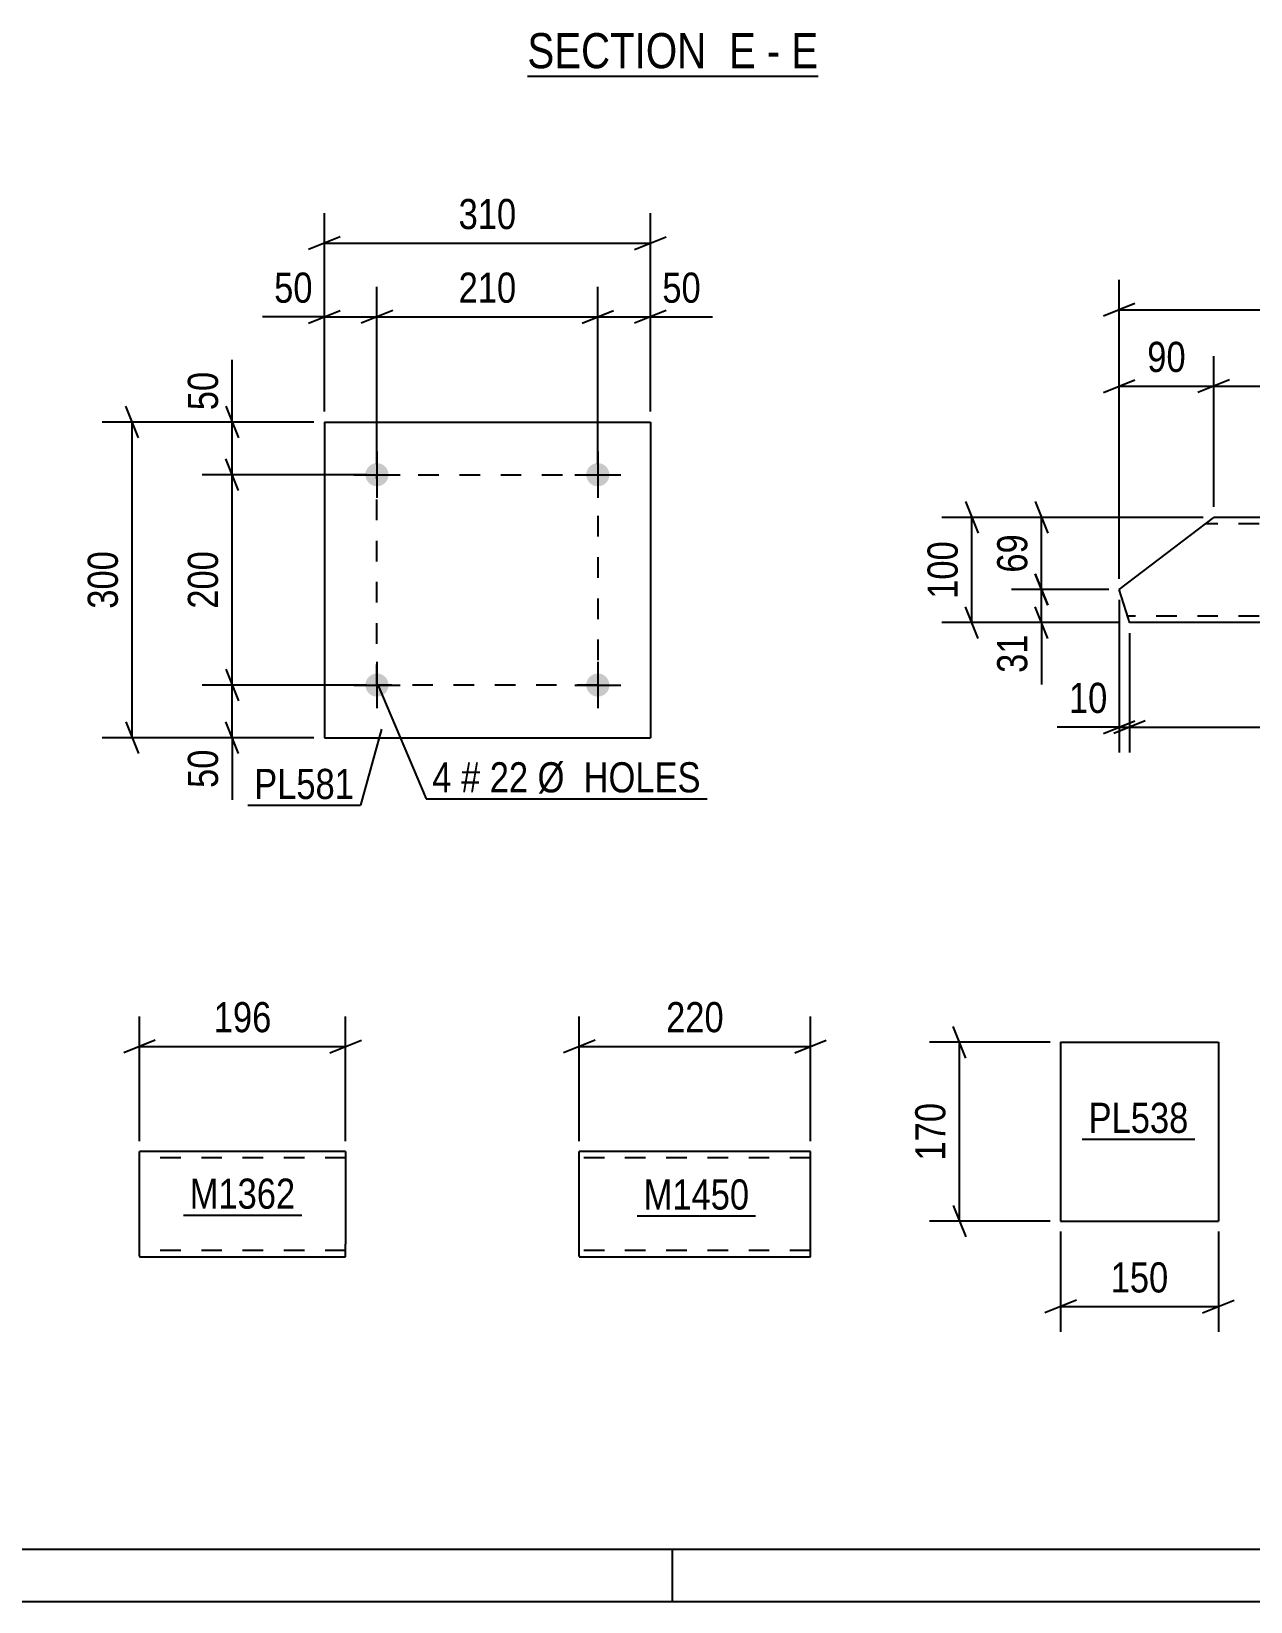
# Model space of a CAD drawing. Header units: millimetres. Extents: x 0 to 841, y 0 to 594.
# Drawn here: x 150 to 266, y 0 to 149.3 of the extents above; entities that cross this region are included whole.
import ezdxf

# ---------------------------------------------------------------- set-up
doc = ezdxf.new("R2010")
doc.units = ezdxf.units.MM
doc.linetypes.add('DXK_LINE_DOT2', pattern=[3.9198, 1.9599, -1.9599])
doc.styles.add('Arial Narrow', font='ARIALN.TTF', dxfattribs={"height": 0.2})

# ---------------------------------------------------------------- blocks, each defined once
blk = doc.blocks.new('Unknown-318885039-1133')
at = {"color": 5, "linetype": 'Continuous'}
for p, q in [((5, 5), (836, 5)), ((211, 0), (211, 5)), ((0, 0), (841, 0))]:
    blk.add_line(p, q, dxfattribs=at)
blk = doc.blocks.new('Unknown-318885039-15 - 1248')
at = {"color": 6, "linetype": 'Continuous'}
blk.add_line((197.19, 145.02), (224.84, 145.02), dxfattribs=at)
at = {"color": 0, "linetype": 'Continuous'}
for points in [[(215.3, 145.77), (215.3, 149.27), (197.19, 149.27), (197.19, 145.77)], [(218.91, 145.77), (218.91, 149.27), (216.35, 149.27), (216.35, 145.77)], [(221.23, 145.77), (221.23, 149.27), (219.96, 149.27), (219.96, 145.77)], [(224.84, 145.77), (224.84, 149.27), (222.28, 149.27), (222.28, 145.77)]]:
    blk.add_wipeout(points, dxfattribs=at)
at = {"color": 7, "linetype": 'Continuous', "style": 'Arial Narrow'}
for s, p in [('SECTION ', (197.19, 145.77)), ('E', (216.35, 145.77)), ('E', (222.28, 145.77)), ('-', (219.96, 145.77))]:
    blk.add_text(s, height=3.34, dxfattribs=at).set_placement(p)
blk = doc.blocks.new('Part-318885039-6629 - 6625')
at = {"color": 2, "linetype": 'Continuous'}
for p, q in [((247.89, 53.17), (247.89, 36.17)), ((247.89, 53.17), (262.89, 53.17)), ((262.89, 53.17), (262.89, 36.17)), ((247.89, 36.17), (262.89, 36.17))]:
    blk.add_line(p, q, dxfattribs=at)
blk = doc.blocks.new('Part-318885039-2302 - 2286')
at = {"color": 2, "linetype": 'Continuous'}
for p, q in [((253.46, 96.22), (262.45, 103.07)), ((282.45, 103.07), (262.45, 103.07)), ((308.52, 103.07), (282.55, 103.07)), ((308.52, 103.07), (309.9, 98.67)), ((309.9, 98.67), (302.55, 93.07)), ((254.33, 93.42), (253.46, 96.22)), ((254.41, 93.16), (254.33, 93.42)), ((254.44, 93.07), (254.41, 93.16)), ((282.45, 93.07), (254.44, 93.07)), ((302.55, 93.07), (282.55, 93.07))]:
    blk.add_line(p, q, dxfattribs=at)
at = {"color": 7, "linetype": 'DXK_LINE_DOT2'}
for p, q in [((282.45, 102.47), (261.67, 102.47)), ((308.71, 102.47), (282.55, 102.47)), ((254.24, 93.72), (254.21, 93.81)), ((282.45, 93.67), (254.25, 93.67)), ((303.34, 93.67), (282.55, 93.67))]:
    blk.add_line(p, q, dxfattribs=at)
blk = doc.blocks.new('Part-318885039-2140 - 2126')
at = {"color": 2, "linetype": 'Continuous'}
for p, q in [((179.91, 42.78), (160.31, 42.78)), ((160.31, 32.88), (160.31, 42.78)), ((179.91, 42.78), (179.91, 33.98)), ((160.31, 32.88), (160.31, 32.78)), ((179.91, 32.78), (179.91, 33.98)), ((160.31, 32.78), (179.91, 32.78))]:
    blk.add_line(p, q, dxfattribs=at)
at = {"color": 7, "linetype": 'DXK_LINE_DOT2'}
for p, q in [((179.91, 42.18), (160.31, 42.18)), ((160.31, 33.38), (160.31, 33.43)), ((179.91, 33.38), (160.31, 33.38)), ((179.91, 33.43), (179.91, 33.75)), ((179.91, 33.38), (179.91, 33.43))]:
    blk.add_line(p, q, dxfattribs=at)
blk = doc.blocks.new('Part-318885039-1922 - 1906')
at = {"color": 2, "linetype": 'Continuous'}
for p, q in [((177.89, 112.13), (177.89, 82.13)), ((177.89, 112.13), (208.89, 112.13)), ((208.89, 112.13), (208.89, 82.13)), ((177.89, 82.13), (208.89, 82.13))]:
    blk.add_line(p, q, dxfattribs=at)
blk = doc.blocks.new('Bolt-318885039-1955 - 1906')
at = {"linetype": 'Continuous'}
for points in [[(183.99, 87.13, -1), (181.79, 87.13, -1)], [(204.99, 87.13, -1), (202.79, 87.13, -1)]]:
    blk.add_hatch(color=1, dxfattribs=at).paths.add_polyline_path(points)
at = {"color": 1, "linetype": 'Continuous'}
for p, q in [((182.89, 89.33), (182.89, 84.93)), ((203.89, 89.33), (203.89, 84.93)), ((180.69, 87.13), (185.09, 87.13)), ((201.69, 87.13), (206.09, 87.13))]:
    blk.add_line(p, q, dxfattribs=at)
blk = doc.blocks.new('Bolt-318885039-1960 - 1906')
at = {"linetype": 'Continuous'}
for points in [[(183.99, 107.13, -1), (181.79, 107.13, -1)], [(204.99, 107.13, -1), (202.79, 107.13, -1)]]:
    blk.add_hatch(color=1, dxfattribs=at).paths.add_polyline_path(points)
at = {"color": 1, "linetype": 'Continuous'}
for p, q in [((182.89, 109.33), (182.89, 104.93)), ((203.89, 109.33), (203.89, 104.93)), ((180.69, 107.13), (185.09, 107.13)), ((201.69, 107.13), (206.09, 107.13))]:
    blk.add_line(p, q, dxfattribs=at)
blk = doc.blocks.new('Part-318885039-1889 - 1875')
at = {"color": 2, "linetype": 'Continuous'}
for p, q in [((202.12, 32.88), (202.12, 42.78)), ((224.11, 42.78), (202.12, 42.78)), ((224.11, 33.98), (224.11, 42.78)), ((202.12, 32.88), (202.12, 32.78)), ((224.11, 32.78), (224.11, 33.98)), ((202.12, 32.78), (224.11, 32.78))]:
    blk.add_line(p, q, dxfattribs=at)
at = {"color": 7, "linetype": 'DXK_LINE_DOT2'}
for p, q in [((224.11, 42.18), (202.12, 42.18)), ((202.12, 33.38), (202.12, 33.43)), ((224.11, 33.38), (202.12, 33.38)), ((224.11, 33.43), (224.11, 33.75)), ((224.11, 33.38), (224.11, 33.43))]:
    blk.add_line(p, q, dxfattribs=at)
blk = doc.blocks.new('Rectangle-318885039-2069 - 1906')
at = {"color": 1, "linetype": 'DXK_LINE_DOT2'}
blk.add_lwpolyline([(182.89, 107.13), (203.89, 107.13), (203.89, 87.13), (182.89, 87.13), (182.89, 107.13)], close=True, dxfattribs=at)
blk = doc.blocks.new('StraightDimension-318885039-6631 - 6625')
at = {"color": 7, "linetype": 'Continuous'}
for p, q in [((247.89, 35.17), (247.89, 25.64)), ((262.89, 35.17), (262.89, 25.64)), ((249.39, 28.64), (246.39, 27.44)), ((261.39, 27.44), (264.39, 28.64)), ((247.89, 28.04), (262.89, 28.04))]:
    blk.add_line(p, q, dxfattribs=at)
at = {"color": 0}
blk.add_wipeout([(258.74, 28.79), (258.74, 32.99), (252.05, 32.99), (252.05, 28.79)], dxfattribs=at)
at = {"color": 3, "style": 'Arial Narrow'}
blk.add_text('150', height=2.863, dxfattribs=at).set_placement((252.65, 29.39))
blk = doc.blocks.new('StraightDimension-318885039-6642 - 6625')
at = {"color": 7, "linetype": 'Continuous'}
for p, q in [((238.88, 51.67), (237.68, 54.67)), ((246.89, 53.17), (235.43, 53.17)), ((238.28, 36.17), (238.28, 53.17)), ((237.68, 37.67), (238.88, 34.67)), ((246.89, 36.17), (235.43, 36.17))]:
    blk.add_line(p, q, dxfattribs=at)
at = {"color": 0}
blk.add_wipeout([(237.53, 48.01), (233.33, 48.01), (233.33, 41.33), (237.53, 41.33)], dxfattribs=at)
at = {"color": 3, "style": 'Arial Narrow'}
blk.add_text('170', height=2.863, rotation=90.0002, dxfattribs=at).set_placement((236.93, 41.93))
blk = doc.blocks.new('StraightDimension-318885039-2560 - 2286')
at = {"color": 7, "linetype": 'Continuous'}
for p, q in [((253.46, 97.22), (253.46, 125.65)), ((309.9, 99.67), (309.9, 125.65)), ((254.96, 123.4), (251.96, 122.2)), ((253.46, 122.8), (309.9, 122.8)), ((308.4, 122.2), (311.4, 123.4))]:
    blk.add_line(p, q, dxfattribs=at)
at = {"color": 0}
blk.add_wipeout([(285.93, 123.55), (285.93, 127.75), (277.42, 127.75), (277.42, 123.55)], dxfattribs=at)
at = {"color": 3, "style": 'Arial Narrow'}
blk.add_text('3167', height=2.863, dxfattribs=at).set_placement((278.02, 124.15))
blk = doc.blocks.new('StraightDimension-318885039-2542 - 2286')
at = {"color": 7, "linetype": 'Continuous'}
for p, q in [((253.46, 95.22), (253.46, 80.73)), ((254.44, 92.07), (254.44, 80.73)), ((251.96, 82.53), (254.96, 83.73)), ((255.94, 83.73), (252.94, 82.53)), ((253.46, 83.13), (247.55, 83.13)), ((253.46, 83.13), (247.55, 83.13)), ((253.46, 83.13), (254.44, 83.13))]:
    blk.add_line(p, q, dxfattribs=at)
at = {"color": 0}
blk.add_wipeout([(252.93, 83.88), (252.93, 88.08), (248.08, 88.08), (248.08, 83.88)], dxfattribs=at)
at = {"color": 3, "style": 'Arial Narrow'}
blk.add_text('10', height=2.863, dxfattribs=at).set_placement((248.68, 84.48))
blk = doc.blocks.new('StraightDimension-318885039-2518 - 2286')
at = {"color": 7, "linetype": 'Continuous'}
for p, q in [((254.44, 92.07), (254.44, 80.73)), ((302.55, 92.07), (302.55, 80.73)), ((255.94, 83.73), (252.94, 82.53)), ((301.05, 82.53), (304.05, 83.73)), ((254.44, 83.13), (302.55, 83.13))]:
    blk.add_line(p, q, dxfattribs=at)
at = {"color": 0}
blk.add_wipeout([(282.75, 83.88), (282.75, 88.08), (274.24, 88.08), (274.24, 83.88)], dxfattribs=at)
at = {"color": 3, "style": 'Arial Narrow'}
blk.add_text('3083', height=2.863, dxfattribs=at).set_placement((274.84, 84.48))
blk = doc.blocks.new('StraightDimension-318885039-15198 - 2286')
at = {"color": 7, "linetype": 'Continuous'}
for p, q in [((262.45, 104.07), (262.45, 118.4)), ((308.52, 104.07), (308.52, 118.4)), ((263.95, 116.15), (260.95, 114.95)), ((262.45, 115.55), (308.52, 115.55)), ((307.02, 114.95), (310.02, 116.15))]:
    blk.add_line(p, q, dxfattribs=at)
at = {"color": 0}
blk.add_wipeout([(289.75, 116.3), (289.75, 120.5), (281.23, 120.5), (281.23, 116.3)], dxfattribs=at)
at = {"color": 3, "style": 'Arial Narrow'}
blk.add_text('3063', height=2.863, dxfattribs=at).set_placement((281.83, 116.9))
blk = doc.blocks.new('StraightDimension-318885039-15199 - 2286')
at = {"color": 7, "linetype": 'Continuous'}
for p, q in [((253.46, 97.22), (253.46, 118.4)), ((262.45, 104.07), (262.45, 118.4)), ((251.96, 114.95), (254.96, 116.15)), ((253.46, 115.55), (262.45, 115.55)), ((263.95, 116.15), (260.95, 114.95))]:
    blk.add_line(p, q, dxfattribs=at)
at = {"color": 0}
blk.add_wipeout([(260.38, 116.3), (260.38, 120.5), (255.53, 120.5), (255.53, 116.3)], dxfattribs=at)
at = {"color": 3, "style": 'Arial Narrow'}
blk.add_text('90', height=2.863, dxfattribs=at).set_placement((256.13, 116.9))
blk = doc.blocks.new('StraightDimension-318885039-15256 - 2286')
at = {"color": 7, "linetype": 'Continuous'}
for p, q in [((245.47, 104.57), (246.67, 101.57)), ((261.45, 103.07), (243.22, 103.07)), ((246.07, 96.22), (246.07, 103.07)), ((246.67, 94.72), (245.47, 97.72)), ((252.46, 96.22), (243.22, 96.22))]:
    blk.add_line(p, q, dxfattribs=at)
at = {"color": 0}
blk.add_wipeout([(245.32, 102.07), (241.12, 102.07), (241.12, 97.22), (245.32, 97.22)], dxfattribs=at)
at = {"color": 3, "style": 'Arial Narrow'}
blk.add_text('69', height=2.863, rotation=90.0002, dxfattribs=at).set_placement((244.72, 97.82))
blk = doc.blocks.new('StraightDimension-318885039-15257 - 2286')
at = {"color": 7, "linetype": 'Continuous'}
for p, q in [((245.47, 97.72), (246.67, 94.72)), ((252.46, 96.22), (243.22, 96.22)), ((246.07, 93.07), (246.07, 96.22)), ((246.67, 91.57), (245.47, 94.57)), ((253.44, 93.07), (243.22, 93.07)), ((246.07, 93.07), (246.07, 87.17)), ((246.07, 93.07), (246.07, 87.17))]:
    blk.add_line(p, q, dxfattribs=at)
at = {"color": 0}
blk.add_wipeout([(245.32, 92.55), (241.12, 92.55), (241.12, 87.69), (245.32, 87.69)], dxfattribs=at)
at = {"color": 3, "style": 'Arial Narrow'}
blk.add_text('31', height=2.863, rotation=90.0002, dxfattribs=at).set_placement((244.72, 88.29))
blk = doc.blocks.new('StraightDimension-318885039-15305 - 2286')
at = {"color": 7, "linetype": 'Continuous'}
for p, q in [((238.85, 104.57), (240.05, 101.57)), ((261.45, 103.07), (236.6, 103.07)), ((239.45, 93.07), (239.45, 103.07)), ((240.05, 91.57), (238.85, 94.57)), ((253.44, 93.07), (236.6, 93.07))]:
    blk.add_line(p, q, dxfattribs=at)
at = {"color": 0}
blk.add_wipeout([(238.7, 101.41), (234.5, 101.41), (234.5, 94.73), (238.7, 94.73)], dxfattribs=at)
at = {"color": 3, "style": 'Arial Narrow'}
blk.add_text('100', height=2.863, rotation=90.0002, dxfattribs=at).set_placement((238.1, 95.33))
blk = doc.blocks.new('StraightDimension-318885039-2145 - 2126')
at = {"color": 7, "linetype": 'Continuous'}
for p, q in [((160.31, 43.78), (160.31, 55.63)), ((179.91, 43.78), (179.91, 55.63)), ((161.81, 53.38), (158.81, 52.18)), ((160.31, 52.78), (179.91, 52.78)), ((178.41, 52.18), (181.41, 53.38))]:
    blk.add_line(p, q, dxfattribs=at)
at = {"color": 0}
blk.add_wipeout([(173.45, 53.53), (173.45, 57.73), (166.77, 57.73), (166.77, 53.53)], dxfattribs=at)
at = {"color": 3, "style": 'Arial Narrow'}
blk.add_text('196', height=2.863, dxfattribs=at).set_placement((167.37, 54.13))
blk = doc.blocks.new('StraightDimension-318885039-1975 - 1906')
at = {"color": 7, "linetype": 'Continuous'}
for p, q in [((169.72, 105.63), (168.52, 108.63)), ((181.89, 107.13), (166.27, 107.13)), ((169.12, 87.13), (169.12, 107.13)), ((168.52, 88.63), (169.72, 85.63)), ((181.89, 87.13), (166.27, 87.13))]:
    blk.add_line(p, q, dxfattribs=at)
at = {"color": 0}
blk.add_wipeout([(168.37, 100.48), (164.17, 100.48), (164.17, 93.79), (168.37, 93.79)], dxfattribs=at)
at = {"color": 3, "style": 'Arial Narrow'}
blk.add_text('200', height=2.863, rotation=90.0002, dxfattribs=at).set_placement((167.77, 94.39))
blk = doc.blocks.new('StraightDimension-318885039-1962 - 1906')
at = {"color": 7, "linetype": 'Continuous'}
for p, q in [((169.12, 112.13), (169.12, 118.04)), ((169.12, 112.13), (169.12, 118.04)), ((168.52, 113.63), (169.72, 110.63)), ((176.89, 112.13), (166.27, 112.13)), ((169.12, 107.13), (169.12, 112.13)), ((169.72, 105.63), (168.52, 108.63)), ((181.89, 107.13), (166.27, 107.13))]:
    blk.add_line(p, q, dxfattribs=at)
at = {"color": 0}
blk.add_wipeout([(168.37, 117.51), (164.17, 117.51), (164.17, 112.66), (168.37, 112.66)], dxfattribs=at)
at = {"color": 3, "style": 'Arial Narrow'}
blk.add_text('50', height=2.863, rotation=90.0002, dxfattribs=at).set_placement((167.77, 113.26))
blk = doc.blocks.new('StraightDimension-318885039-1991 - 1906')
at = {"color": 7, "linetype": 'Continuous'}
for p, q in [((168.52, 88.63), (169.72, 85.63)), ((181.89, 87.13), (166.27, 87.13)), ((169.12, 82.13), (169.12, 87.13)), ((169.72, 80.63), (168.52, 83.63)), ((176.89, 82.13), (166.27, 82.13)), ((169.12, 82.13), (169.12, 76.23)), ((169.12, 82.13), (169.12, 76.23))]:
    blk.add_line(p, q, dxfattribs=at)
at = {"color": 0}
blk.add_wipeout([(168.37, 81.61), (164.17, 81.61), (164.17, 76.75), (168.37, 76.75)], dxfattribs=at)
at = {"color": 3, "style": 'Arial Narrow'}
blk.add_text('50', height=2.863, rotation=90.0002, dxfattribs=at).set_placement((167.77, 77.35))
blk = doc.blocks.new('StraightDimension-318885039-2005 - 1906')
at = {"color": 7, "linetype": 'Continuous'}
for p, q in [((160.2, 110.63), (159, 113.63)), ((176.89, 112.13), (156.75, 112.13)), ((159.6, 82.13), (159.6, 112.13)), ((159, 83.63), (160.2, 80.63)), ((176.89, 82.13), (156.75, 82.13))]:
    blk.add_line(p, q, dxfattribs=at)
at = {"color": 0}
blk.add_wipeout([(158.85, 100.47), (154.65, 100.47), (154.65, 93.79), (158.85, 93.79)], dxfattribs=at)
at = {"color": 3, "style": 'Arial Narrow'}
blk.add_text('300', height=2.863, rotation=90.0002, dxfattribs=at).set_placement((158.25, 94.39))
blk = doc.blocks.new('StraightDimension-318885039-2016 - 1906')
at = {"color": 7, "linetype": 'Continuous'}
for p, q in [((177.89, 113.13), (177.89, 131.98)), ((208.89, 113.13), (208.89, 131.98)), ((179.39, 129.73), (176.39, 128.53)), ((177.89, 129.13), (208.89, 129.13)), ((207.39, 128.53), (210.39, 129.73))]:
    blk.add_line(p, q, dxfattribs=at)
at = {"color": 0}
blk.add_wipeout([(196.74, 129.88), (196.74, 134.08), (190.05, 134.08), (190.05, 129.88)], dxfattribs=at)
at = {"color": 3, "style": 'Arial Narrow'}
blk.add_text('310', height=2.863, dxfattribs=at).set_placement((190.65, 130.48))
blk = doc.blocks.new('StraightDimension-318885039-2027 - 1906')
at = {"color": 7, "linetype": 'Continuous'}
for p, q in [((203.89, 108.13), (203.89, 124.98)), ((208.89, 113.13), (208.89, 124.98)), ((202.39, 121.53), (205.39, 122.73)), ((210.39, 122.73), (207.39, 121.53)), ((203.89, 122.13), (208.89, 122.13)), ((208.89, 122.13), (214.8, 122.13)), ((208.89, 122.13), (214.8, 122.13))]:
    blk.add_line(p, q, dxfattribs=at)
at = {"color": 0}
blk.add_wipeout([(214.28, 122.88), (214.28, 127.08), (209.42, 127.08), (209.42, 122.88)], dxfattribs=at)
at = {"color": 3, "style": 'Arial Narrow'}
blk.add_text('50', height=2.863, dxfattribs=at).set_placement((210.02, 123.48))
blk = doc.blocks.new('StraightDimension-318885039-2040 - 1906')
at = {"color": 7, "linetype": 'Continuous'}
for p, q in [((182.89, 108.13), (182.89, 124.98)), ((203.89, 108.13), (203.89, 124.98)), ((184.39, 122.73), (181.39, 121.53)), ((202.39, 121.53), (205.39, 122.73)), ((182.89, 122.13), (203.89, 122.13))]:
    blk.add_line(p, q, dxfattribs=at)
at = {"color": 0}
blk.add_wipeout([(196.74, 122.88), (196.74, 127.08), (190.05, 127.08), (190.05, 122.88)], dxfattribs=at)
at = {"color": 3, "style": 'Arial Narrow'}
blk.add_text('210', height=2.863, dxfattribs=at).set_placement((190.65, 123.48))
blk = doc.blocks.new('StraightDimension-318885039-2056 - 1906')
at = {"color": 7, "linetype": 'Continuous'}
for p, q in [((177.89, 113.13), (177.89, 124.98)), ((182.89, 108.13), (182.89, 124.98)), ((176.39, 121.53), (179.39, 122.73)), ((184.39, 122.73), (181.39, 121.53)), ((177.89, 122.13), (171.99, 122.13)), ((177.89, 122.13), (171.99, 122.13)), ((177.89, 122.13), (182.89, 122.13))]:
    blk.add_line(p, q, dxfattribs=at)
at = {"color": 0}
blk.add_wipeout([(177.37, 122.88), (177.37, 127.08), (172.51, 127.08), (172.51, 122.88)], dxfattribs=at)
at = {"color": 3, "style": 'Arial Narrow'}
blk.add_text('50', height=2.863, dxfattribs=at).set_placement((173.11, 123.48))
blk = doc.blocks.new('StraightDimension-318885039-1892 - 1875')
at = {"color": 7, "linetype": 'Continuous'}
for p, q in [((202.12, 43.78), (202.12, 55.63)), ((224.11, 43.78), (224.11, 55.63)), ((203.62, 53.38), (200.62, 52.18)), ((202.12, 52.78), (224.11, 52.78)), ((222.61, 52.18), (225.61, 53.38))]:
    blk.add_line(p, q, dxfattribs=at)
at = {"color": 0}
blk.add_wipeout([(216.46, 53.53), (216.46, 57.73), (209.78, 57.73), (209.78, 53.53)], dxfattribs=at)
at = {"color": 3, "style": 'Arial Narrow'}
blk.add_text('220', height=2.863, dxfattribs=at).set_placement((210.38, 54.13))
blk = doc.blocks.new('Mark-318885039-6627 - 6625')
at = {"color": 0}
blk.add_wipeout([(260.06, 44.56), (260.06, 47.56), (250.55, 47.56), (250.55, 44.56)], dxfattribs=at)
blk.add_wipeout([(260.06, 44.56), (260.06, 47.56), (250.55, 47.56), (250.55, 44.56)], dxfattribs=at)
at = {"color": 30, "linetype": 'Continuous'}
blk.add_line((249.95, 43.96), (260.66, 43.96), dxfattribs=at)
at = {"color": 3, "style": 'Arial Narrow'}
blk.add_text('PL538', height=2.863, dxfattribs=at).set_placement((250.55, 44.56))
blk = doc.blocks.new('Mark-318885039-2138 - 2126')
at = {"color": 0}
blk.add_wipeout([(175.14, 37.35), (175.14, 40.35), (165.08, 40.35), (165.08, 37.35)], dxfattribs=at)
blk.add_wipeout([(175.14, 37.35), (175.14, 40.35), (165.08, 40.35), (165.08, 37.35)], dxfattribs=at)
at = {"color": 30, "linetype": 'Continuous'}
blk.add_line((164.48, 36.75), (175.74, 36.75), dxfattribs=at)
at = {"color": 3, "style": 'Arial Narrow'}
blk.add_text('M1362', height=2.863, dxfattribs=at).set_placement((165.08, 37.35))
blk = doc.blocks.new('Mark-318885039-1918 - 1906')
at = {"color": 0}
blk.add_wipeout([(180.71, 76.3), (180.71, 79.3), (171.21, 79.3), (171.21, 76.3)], dxfattribs=at)
blk.add_wipeout([(180.71, 76.3), (180.71, 79.3), (171.21, 79.3), (171.21, 76.3)], dxfattribs=at)
at = {"color": 30, "linetype": 'Continuous'}
for p in [(183.31, 82.95), (170.61, 75.7)]:
    blk.add_line(p, (181.31, 75.7), dxfattribs=at)
at = {"color": 3, "style": 'Arial Narrow'}
blk.add_text('PL581', height=2.863, dxfattribs=at).set_placement((171.21, 76.3))
blk = doc.blocks.new('MarkSet-318885039-2116 - 1906')
at = {"color": 0}
for points in [[(189.98, 76.93), (189.98, 79.93), (188.15, 79.93), (188.15, 76.93)], [(192.71, 76.93), (192.71, 79.93), (190.88, 79.93), (190.88, 76.93)], [(197.26, 76.93), (197.26, 79.93), (193.61, 79.93), (193.61, 76.93)], [(213.69, 76.93), (213.69, 79.93), (198.16, 79.93), (198.16, 76.93)]]:
    blk.add_wipeout(points, dxfattribs=at)
for points in [[(189.98, 76.93), (189.98, 79.93), (188.15, 79.93), (188.15, 76.93)], [(192.71, 76.93), (192.71, 79.93), (190.88, 79.93), (190.88, 76.93)], [(197.26, 76.93), (197.26, 79.93), (193.61, 79.93), (193.61, 76.93)], [(213.69, 76.93), (213.69, 79.93), (198.16, 79.93), (198.16, 76.93)]]:
    blk.add_wipeout(points, dxfattribs=at)
at = {"color": 7, "linetype": 'Continuous'}
for p, q in [((182.96, 87.15), (187.55, 76.33)), ((187.55, 76.33), (214.29, 76.33))]:
    blk.add_line(p, q, dxfattribs=at)
at = {"color": 3, "style": 'Arial Narrow'}
for s, height, p in [('4', 2.86, (188.15, 76.93)), ('#', 2.86, (190.88, 76.93)), ('22', 2.863, (193.61, 76.93)), ('Ø  HOLES', 2.863, (198.16, 76.93))]:
    blk.add_text(s, height=height, dxfattribs=at).set_placement(p)
blk = doc.blocks.new('Mark-318885039-1887 - 1875')
at = {"color": 0}
blk.add_wipeout([(218.29, 37.27), (218.29, 40.27), (208.24, 40.27), (208.24, 37.27)], dxfattribs=at)
blk.add_wipeout([(218.29, 37.27), (218.29, 40.27), (208.24, 40.27), (208.24, 37.27)], dxfattribs=at)
at = {"color": 30, "linetype": 'Continuous'}
blk.add_line((207.64, 36.67), (218.89, 36.67), dxfattribs=at)
at = {"color": 3, "style": 'Arial Narrow'}
blk.add_text('M1450', height=2.863, dxfattribs=at).set_placement((208.24, 37.27))

msp = doc.modelspace()

# ---------------------------------------------------------------- block references
for name in ['Unknown-318885039-1133', 'Part-318885039-1922 - 1906', 'Bolt-318885039-1960 - 1906', 'Rectangle-318885039-2069 - 1906', 'Part-318885039-2302 - 2286', 'Bolt-318885039-1955 - 1906', 'Part-318885039-6629 - 6625', 'Part-318885039-2140 - 2126', 'Part-318885039-1889 - 1875']:
    msp.add_blockref(name, (0, 0))

# ---------------------------------------------------------------- next in the draw order: block references
for name in ['Unknown-318885039-15 - 1248', 'StraightDimension-318885039-2560 - 2286', 'StraightDimension-318885039-1975 - 1906', 'StraightDimension-318885039-2542 - 2286', 'StraightDimension-318885039-2145 - 2126', 'StraightDimension-318885039-1892 - 1875', 'Mark-318885039-6627 - 6625', 'Mark-318885039-2138 - 2126', 'Mark-318885039-1887 - 1875', 'StraightDimension-318885039-6631 - 6625']:
    msp.add_blockref(name, (0, 0))

# ---------------------------------------------------------------- next in the draw order: block references
for name in ['StraightDimension-318885039-15198 - 2286', 'StraightDimension-318885039-1962 - 1906', 'StraightDimension-318885039-2518 - 2286', 'StraightDimension-318885039-1991 - 1906', 'StraightDimension-318885039-6642 - 6625']:
    msp.add_blockref(name, (0, 0))

# ---------------------------------------------------------------- next in the draw order: block references
for name in ['StraightDimension-318885039-15199 - 2286', 'StraightDimension-318885039-2005 - 1906']:
    msp.add_blockref(name, (0, 0))

# ---------------------------------------------------------------- next in the draw order: block references
for name in ['StraightDimension-318885039-2016 - 1906', 'StraightDimension-318885039-15256 - 2286', 'Mark-318885039-1918 - 1906']:
    msp.add_blockref(name, (0, 0))

# ---------------------------------------------------------------- next in the draw order: block references
for name in ['StraightDimension-318885039-2027 - 1906', 'StraightDimension-318885039-15257 - 2286', 'MarkSet-318885039-2116 - 1906']:
    msp.add_blockref(name, (0, 0))

# ---------------------------------------------------------------- next in the draw order: block references
for name in ['StraightDimension-318885039-2040 - 1906', 'StraightDimension-318885039-15305 - 2286']:
    msp.add_blockref(name, (0, 0))

# ---------------------------------------------------------------- next in the draw order: block references
msp.add_blockref('StraightDimension-318885039-2056 - 1906', (0, 0))

doc.saveas('drawing.dxf')
